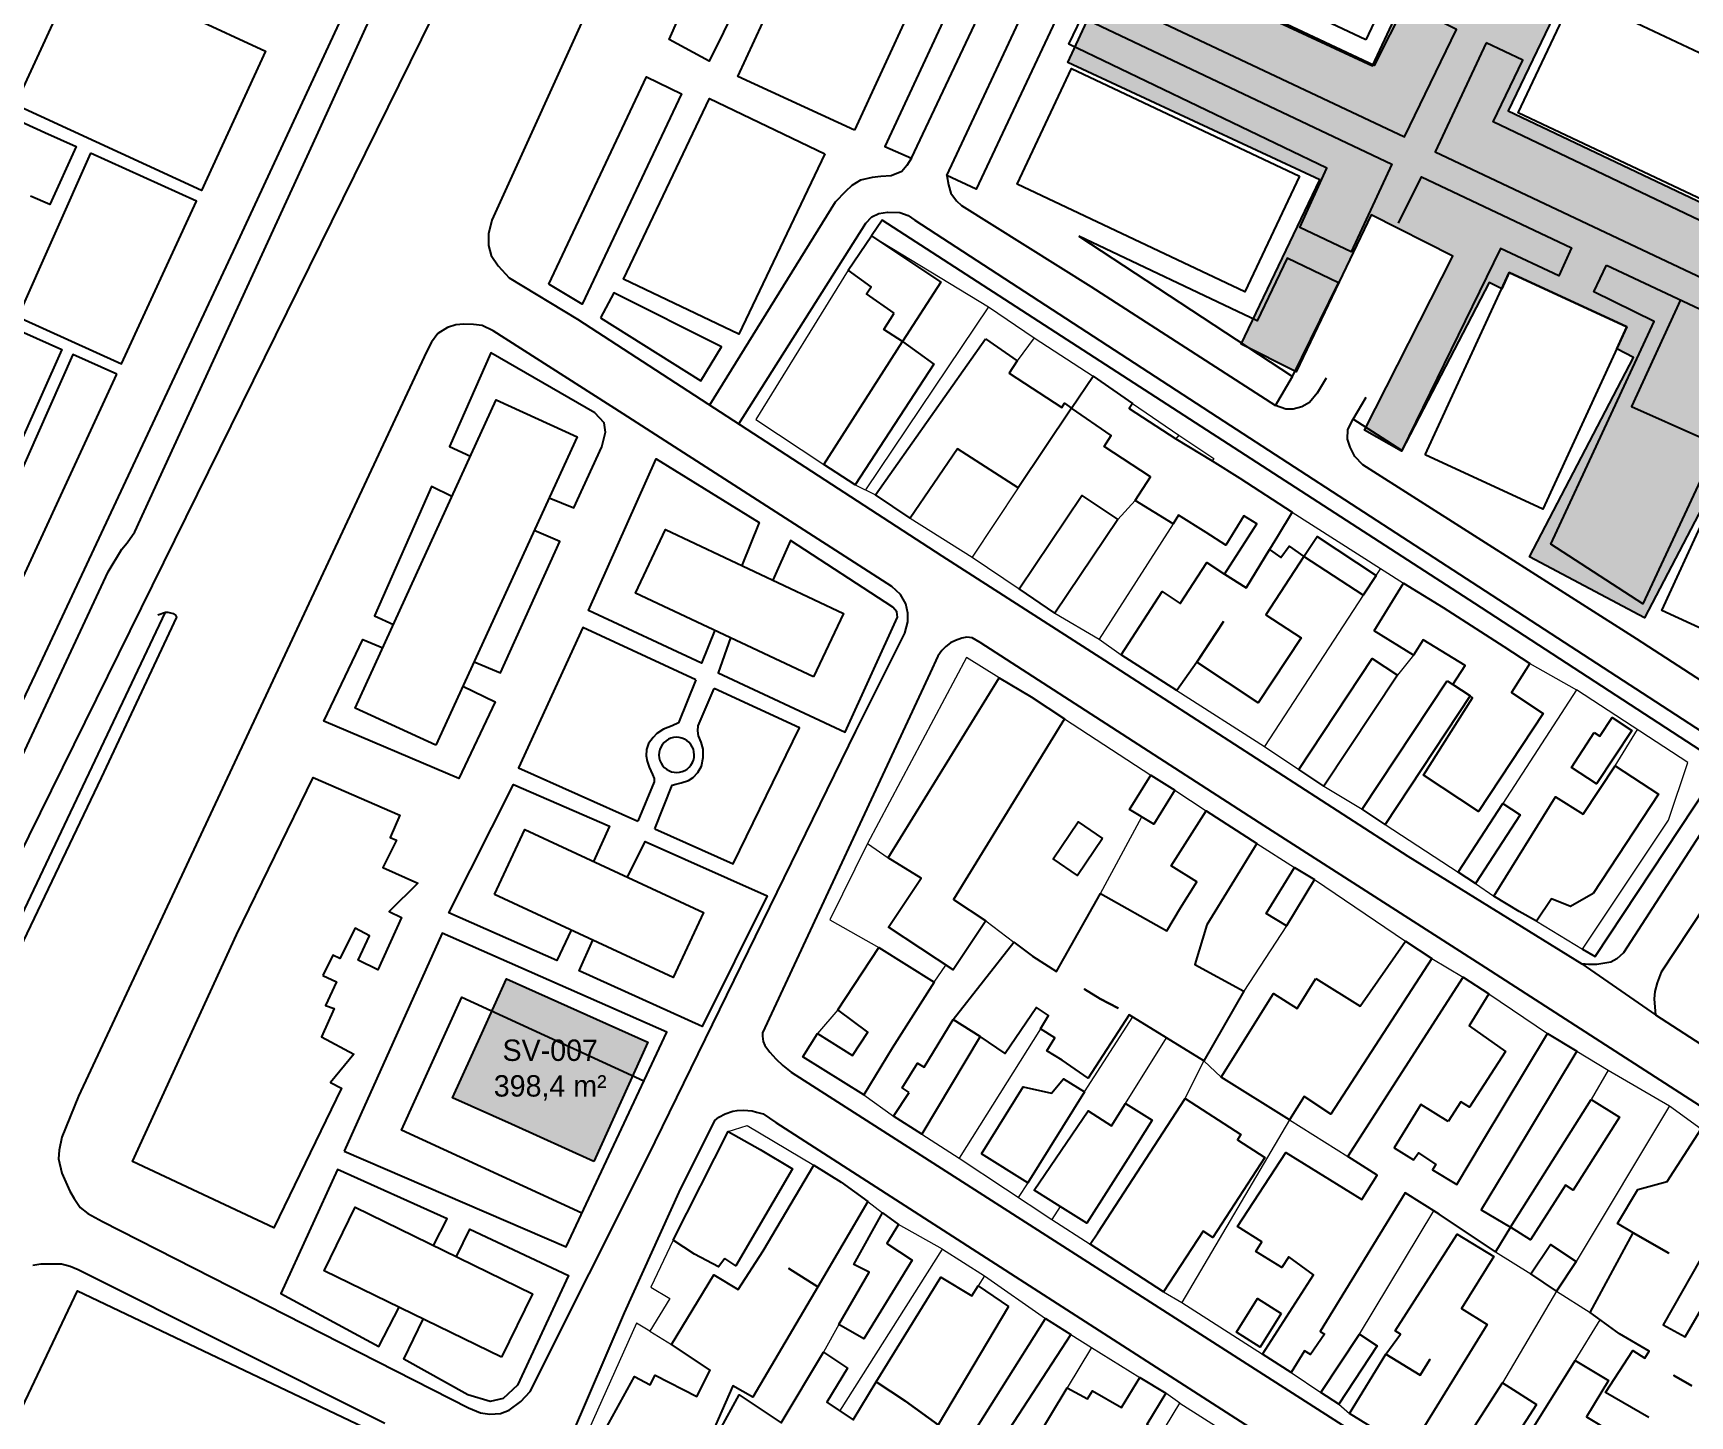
# Model space of a CAD drawing. Header units: metres. Extents: x -1319 to 2200, y -1209 to 1268.
# Drawn here: x -768.1 to -535.7, y 578.7 to 772.7 of the extents above; entities that cross this region are included whole.
import ezdxf

# ---------------------------------------------------------------- set-up
doc = ezdxf.new("R2010")
doc.units = ezdxf.units.M
for name, color, linetype, lineweight, true_color in [('CLADIRI_CONTUR', 7, 'Continuous', 25, 0x4b5962), ('LIMITA_STUDIU', 7, 'Continuous', 25, 0x354c40), ('PARCELE_CONTUR', 7, 'Continuous', 13, 0xb58c63), ('PAVAJ', 7, 'Continuous', 25, 0xd1d6d2), ('STRAZI', 7, 'Continuous', 25, 0xc4cccb), ('VERDE_PLIN', 7, 'Continuous', 25, 0x286847)]:
    doc.layers.add(name, color=color, linetype=linetype, lineweight=lineweight, true_color=true_color)
doc.layers.add('VERDE_CONTUR_CALCUL', color=82, linetype='Continuous', true_color=0x286847)
doc.layers.add('VERDE_SUPRAFETE', color=7, linetype='Continuous', true_color=0x1e372a)

msp = doc.modelspace()

# ---------------------------------------------------------------- hatches: boundary and pattern name
at = {"layer": 'VERDE_PLIN'}
h = msp.add_hatch(color=256, dxfattribs=at)
h.dxf.hatch_style = 1
h.paths.add_polyline_path([(-561.17, 761.78), (-553.07, 778.68), (-571.3, 787.13), (-580.2, 768.13), (-615.54, 784.57), (-622.94, 768.56), (-587.61, 752.12), (-598.62, 729.06), (-590.93, 725.19), (-580.39, 747.19), (-568.93, 741.39), (-581.33, 716.99), (-576.15, 714.04), (-563.84, 737.71), (-562.08, 736.81), (-561.01, 739.12), (-544.51, 731.5), (-545.93, 728.43), (-543.58, 727.22), (-558.19, 699.22), (-542.03, 690.7), (-527.42, 718.71), (-507.17, 708.23), (-521.78, 680.22), (-509.14, 669.26), (-494.45, 697.41), (-469.3, 684.51), (-454.33, 711.02), (-561.17, 761.78)])
h = msp.add_hatch(color=256, dxfattribs=at)
h.dxf.hatch_style = 1
h.paths.add_polyline_path([(-689.43, 614.43), (-681.87, 631.13), (-701.69, 640.04), (-705.16, 632.37), (-709.26, 623.34), (-701.01, 619.64), (-689.43, 614.43)])

# ---------------------------------------------------------------- linework, layer by layer
at = {"layer": 'CLADIRI_CONTUR'}
for points in [[(-581.12, 771.77), (-613.32, 786.96), (-605.45, 803.63), (-573.26, 788.44), (-581.12, 771.77)], [(-652.89, 759.08), (-669.22, 766.62), (-657.54, 791.91), (-641.21, 784.37), (-652.89, 759.08)], [(-551.86, 778.24), (-520.09, 763.25), (-527.99, 746.51), (-559.76, 761.51), (-551.86, 778.24)], [(-590.45, 752.63), (-598.1, 736.42), (-630.06, 751.51), (-622.41, 767.72), (-590.45, 752.63)], [(-657.02, 755.78), (-669.11, 730.47), (-685.29, 738.19), (-673.2, 763.51), (-657.02, 755.78)], [(-647.29, 733.42), (-651.21, 736.13), (-650.54, 737.09), (-653.78, 739.46), (-650.49, 744.27), (-640.76, 737.76), (-646.13, 729.43), (-648.76, 731.12), (-647.29, 733.42)], [(-572.83, 713.56), (-561.01, 739.12), (-544.51, 731.5), (-556.33, 705.93), (-572.83, 713.56)], [(-634.51, 729.81), (-630.04, 726.74), (-631.17, 724.98), (-623.79, 720.2), (-623.39, 720.77), (-622.45, 720.08), (-629.89, 708.92), (-638.41, 714.37), (-638.41, 714.37), (-645.06, 704.66), (-649.91, 707.91), (-634.51, 729.81)], [(-657.19, 712.19), (-646.13, 729.43), (-641.74, 726.28), (-652.8, 709.35), (-657.19, 712.19)], [(-600.96, 696.8), (-596.45, 703.88), (-598.24, 704.99), (-600.8, 700.89), (-603.53, 702.67), (-607.41, 705.06), (-608.15, 703.86), (-613.48, 707.15), (-611.34, 710.44), (-617.87, 714.7), (-616.87, 716.24), (-622.45, 720.08), (-619.38, 724.56), (-613.87, 720.76), (-614.35, 720.04), (-607.8, 715.78), (-602.71, 712.68), (-598.83, 710.28), (-591.48, 705.51), (-593.54, 702.1), (-594.65, 700.24), (-597.93, 694.87), (-600.96, 696.8)], [(-711.59, 672.81), (-722.94, 678.01), (-703.12, 721.28), (-691.77, 716.08), (-711.59, 672.81)], [(-510.85, 709.77), (-522.74, 683.94), (-539.61, 691.7), (-527.72, 717.53), (-510.85, 709.77)], [(-629.79, 694.73), (-620.98, 707.86), (-615.95, 704.49), (-624.75, 691.35), (-629.79, 694.73)], [(-658.62, 682.41), (-683.58, 694.16), (-679.4, 703.05), (-654.43, 691.3), (-658.62, 682.41)], [(-581.52, 693.84), (-589.82, 699.3), (-587.98, 702.09), (-579.69, 696.63), (-581.52, 693.84)], [(-597.93, 694.87), (-594.65, 700.24), (-593.04, 699.15), (-591.91, 700.71), (-589.82, 699.3), (-595.15, 691.08), (-590.23, 687.86), (-596.22, 678.77), (-604.85, 684.45), (-607.64, 680.46), (-615.45, 685.49), (-609.7, 694.36), (-607.17, 692.71), (-603.46, 698.43), (-600.96, 696.8), (-597.93, 694.87)], [(-579.98, 688.85), (-575.84, 695.56), (-570.29, 692.14), (-561.77, 686.67), (-561.77, 686.67), (-558.15, 684.28), (-560.69, 680.21), (-560.69, 680.21), (-556.25, 677.28), (-565.34, 663.53), (-573.04, 668.62), (-566.16, 679.45), (-566.16, 679.45), (-566.5, 679.72), (-568.93, 681.33), (-567.19, 683.98), (-573.09, 687.6), (-574.43, 685.43), (-579.98, 688.85)], [(-601.11, 690.14), (-601.86, 689), (-604.85, 684.45), (-601.11, 690.14)], [(-590.53, 669.4), (-580.23, 684.96), (-576.71, 682.63), (-587.01, 667.07), (-590.53, 669.4)], [(-632.58, 682.27), (-628.11, 679.6), (-623.41, 676.49), (-639, 651.16), (-634.47, 648.16), (-639.03, 641.28), (-648.08, 647.26), (-643.52, 654.15), (-648.15, 656.99), (-632.58, 682.27)], [(-569.74, 681.86), (-568.93, 681.33), (-566.5, 679.72), (-578.44, 661.7), (-581.67, 663.85), (-569.74, 681.86)], [(-549.11, 674.58), (-548.32, 674.06), (-546.59, 676.68), (-543.84, 674.87), (-548.76, 667.37), (-552.31, 669.7), (-549.11, 674.58)], [(-550.65, 663.15), (-546.17, 669.92), (-540.1, 665.92), (-549.27, 652.01), (-552.43, 650.17), (-555.09, 651.26), (-557.2, 648.11), (-559.65, 649.47), (-563.19, 651.63), (-554.52, 665.55), (-550.65, 663.15)], [(-727.44, 640.51), (-725.56, 639.6), (-727.06, 636.3), (-725.85, 635.86), (-727.64, 631.89), (-723.12, 629.46), (-726.4, 625.49), (-724.83, 624.72), (-734.31, 605.1), (-754.15, 614.4), (-739.58, 646.19), (-728.81, 668.3), (-716.67, 662.99), (-718.03, 659.87), (-717.13, 659.49), (-719.03, 655.65), (-714.15, 653.44), (-718.14, 649.48), (-716.43, 648.62), (-719.75, 641.32), (-722.5, 642.64), (-720.93, 646.06), (-722.9, 647.16), (-725.05, 642.87), (-726.07, 643.37), (-727.44, 640.51)], [(-607.93, 666.52), (-610.9, 661.72), (-614.27, 663.81), (-611.3, 668.6), (-607.93, 666.52)], [(-603.85, 628.55), (-614.32, 634.98), (-620.1, 626.1), (-623.74, 628.63), (-625.87, 629.94), (-624.75, 631.75), (-626.8, 633.02), (-625.65, 634.88), (-627.36, 636), (-631.75, 629.56), (-635.23, 631.94), (-639.01, 634.32), (-630.54, 645.16), (-627.89, 643.23), (-627.89, 643.23), (-624.55, 641.06), (-618.36, 651.99), (-609.04, 646.76), (-607.15, 650), (-604.86, 653.62), (-608.44, 655.9), (-603.56, 663.59), (-599.97, 661.31), (-596.43, 659.01), (-603.45, 647.6), (-605.14, 642.03), (-598.25, 638.32), (-603.85, 628.55)], [(-565.76, 653.41), (-568.19, 654.99), (-561.94, 664.61), (-559.51, 663.03), (-565.76, 653.41)], [(-703.37, 651.87), (-699.13, 660.99), (-674.05, 649.35), (-678.29, 640.23), (-703.37, 651.87)], [(-618.08, 659.72), (-621.6, 654.53), (-625.02, 656.86), (-621.5, 662.04), (-618.08, 659.72)], [(-588.34, 653.95), (-592.29, 647.49), (-595.1, 649.21), (-591.15, 655.67), (-588.34, 653.95)], [(-651.55, 623.75), (-660.11, 629.09), (-658.07, 632.37), (-653.13, 629.29), (-650.99, 632.56), (-655.23, 635.68), (-649.48, 644.45), (-641.68, 639.59), (-647.58, 630.33), (-651.55, 623.75)], [(-588.15, 640.09), (-581.92, 636.22), (-575.58, 645.3), (-571.89, 642.88), (-586.07, 621.03), (-589.8, 623.53), (-591.85, 620.27), (-601.43, 626.23), (-594.11, 637.98), (-590.76, 635.89), (-588.15, 640.09)], [(-569.58, 620.04), (-573.4, 622.43), (-573.4, 622.43), (-577.15, 616.34), (-574.44, 614.63), (-573.76, 615.64), (-571.33, 614.01), (-571.79, 613.25), (-568.38, 611.19), (-564.78, 617.2), (-555.65, 632.35), (-551.55, 629.88), (-560.67, 614.73), (-564.94, 607.65), (-560.86, 605.2), (-562.93, 601.76), (-570.84, 607), (-575.63, 610.03), (-575.63, 610.03), (-587.56, 590.56), (-586.96, 590.18), (-588.92, 587.35), (-589.76, 587.87), (-591.61, 584.83), (-595.63, 587.38), (-588.46, 598.53), (-588.46, 598.53), (-591.93, 601.03), (-592.91, 599.52), (-596.57, 601.8), (-595.71, 603.15), (-599.12, 605.31), (-592.36, 615.69), (-581.72, 609.06), (-579.53, 612.49), (-583.67, 615.1), (-567.49, 640.29), (-563.9, 637.94), (-566.66, 633.43), (-561.55, 629.85), (-566.58, 622.02), (-567.82, 622.8), (-569.58, 620.04)], [(-615.86, 635.93), (-615.86, 635.93), (-618.42, 637.24), (-620.62, 638.6), (-618.42, 637.24), (-618.42, 637.24), (-615.86, 635.93)], [(-645.19, 624.09), (-646.17, 624.74), (-644.01, 628.22), (-643.1, 627.66), (-639.01, 634.32), (-635.23, 631.94), (-643.44, 618.23), (-647.4, 620.77), (-645.19, 624.09)], [(-635.07, 615.47), (-629.2, 624.89), (-625.23, 623.98), (-623.56, 625.99), (-620.61, 624.17), (-628.56, 611.41), (-635.07, 615.47)], [(-619.79, 602.8), (-618.75, 604.4), (-606.48, 623.26), (-598.69, 618.2), (-599.16, 617.47), (-595.32, 614.98), (-602.61, 603.77), (-603.97, 604.65), (-609.52, 596.11), (-619.79, 602.8)], [(-549.52, 623.11), (-545.56, 620.61), (-552.03, 610.39), (-553.14, 611.09), (-558.02, 603.4), (-560.86, 605.2), (-549.52, 623.11)], [(-614.84, 622.56), (-611.11, 620.19), (-614.22, 615.29), (-620.28, 605.74), (-624.02, 608.11), (-627.69, 610.39), (-620.08, 621.52), (-616.84, 619.42), (-614.84, 622.56)], [(-671.06, 600.8), (-671.93, 599.62), (-675.3, 601.42), (-678.29, 603.39), (-670.6, 618.62), (-666.1, 616.08), (-661.59, 613.39), (-669.52, 599.79), (-671.06, 600.8)], [(-702.37, 586.95), (-727.27, 599.07), (-722.92, 607.99), (-698.03, 595.87), (-702.37, 586.95)], [(-646.71, 605.57), (-648.32, 602.9), (-644.76, 600.55), (-651.55, 589.55), (-655.08, 591.56), (-650.8, 598.9), (-652.96, 599.97), (-648.92, 607.2), (-646.71, 605.57)], [(-538.63, 601.56), (-538.63, 601.56), (-543.63, 604.42), (-538.63, 601.56)], [(-583.44, 579.07), (-578.31, 587.38), (-576.28, 590.2), (-577.04, 590.66), (-568.33, 604.23), (-563.18, 601.09), (-567.74, 593.8), (-567.74, 593.8), (-564.11, 591.56), (-575.02, 573.87), (-578.65, 576.11), (-583.44, 579.07)], [(-551.64, 600.38), (-554.38, 596.24), (-557.98, 598.63), (-555.24, 602.77), (-551.64, 600.38)], [(-662.1, 599.4), (-662.1, 599.4), (-658.03, 596.84), (-662.1, 599.4)], [(-631.25, 594.09), (-641.14, 577.47), (-645.74, 580.78), (-645.74, 580.78), (-649.83, 583.51), (-640.74, 598.19), (-636.42, 595.55), (-635.5, 596.99), (-631.25, 594.09)], [(-593, 593.09), (-595.95, 588.37), (-599.28, 590.45), (-596.33, 595.17), (-593, 593.09)], [(-582.05, 590.2), (-579.56, 588.56), (-584.94, 580.38), (-587.43, 582.02), (-582.05, 590.2)], [(-573.52, 584.42), (-572.16, 586.63), (-573.52, 584.42), (-578.31, 587.38), (-573.52, 584.42)], [(-558.69, 575.43), (-551.75, 586.48), (-547.08, 583.67), (-550.19, 578.59), (-546.52, 576.41), (-551.67, 567.87), (-555.72, 561.41), (-559.03, 563.37), (-555.11, 570.11), (-553.87, 572.58), (-558.69, 575.43)], [(-609.18, 581.89), (-611.88, 577.5), (-610.49, 576.65), (-620.07, 561.04), (-625.11, 564.14), (-620.89, 571.03), (-627.55, 575.12), (-623.03, 582.64), (-620.2, 581.1), (-619.5, 582.26), (-615.43, 579.91), (-612.84, 584.13), (-609.18, 581.89)], [(-557.22, 580.34), (-564.13, 569.6), (-565.73, 570.63), (-567.03, 568.6), (-570.17, 570.62), (-561.95, 583.38), (-557.22, 580.34)]]:
    msp.add_lwpolyline(points, close=True, dxfattribs=at)
for points in [[(-541.46, 578.51), (-547.51, 582.01), (-543.69, 587.92), (-541.98, 586.84), (-541.41, 587.82), (-545.54, 590.23), (-549.69, 593.25), (-543.63, 604.42), (-545.83, 605.69), (-542.98, 610.46), (-538.86, 611.6), (-538.86, 611.6), (-534.09, 618.97)], [(-688.35, 575.84), (-683.73, 584.25), (-681.53, 583.09), (-680.82, 584.45), (-674.98, 581.45), (-673.12, 585.12), (-678.54, 588.75), (-672.61, 598.49), (-669.17, 596.46), (-665.7, 601.86), (-658.56, 613.88), (-654.75, 611.5), (-651.02, 608.81), (-658.03, 596.84), (-667.12, 581.33), (-667.12, 581.33), (-669.94, 582.96), (-674.37, 572.83)], [(-532.82, 603.09), (-539.44, 591.5), (-536.34, 589.81), (-533.8, 594.17)], [(-644.47, 563.19), (-626.1, 592.39), (-622.5, 590.12), (-638.6, 565.46)], [(-671.8, 576.64), (-669.03, 581.67), (-663.16, 577.73), (-657.23, 587.66), (-653.86, 585.42), (-656.76, 580.65), (-653.07, 578.17), (-649.83, 583.51), (-645.74, 580.78), (-641.14, 577.47)], [(-535.41, 582.96), (-537.93, 584.39), (-535.41, 582.96)]]:
    msp.add_lwpolyline(points, dxfattribs=at)
at = {"layer": 'LIMITA_STUDIU'}
msp.add_lwpolyline([(197.57, 511.35), (34.44, 566.53), (-19.37, 600.16), (-55.59, 629.4), (-257.91, 859.14), (-453.25, 1082.68), (-489.48, 1124.85), (-513.6, 1162.56), (-539.99, 1185.85), (-566.96, 1203.51), (-566.96, 1203.51), (-579, 1158.49), (-585.2, 1092.51), (-596.07, 1038.57), (-685.33, 829.39), (-781.32, 634.57), (-999.42, 184.65), (-1056.34, 69.26), (-1151.04, -101.24), (-1199.93, -172.65)], dxfattribs=at)
at = {"layer": 'PARCELE_CONTUR'}
for points in [[(-650.49, 744.27), (-634.07, 734.32), (-651.35, 708.63)], [(-653.78, 739.46), (-666.7, 718.48), (-657.19, 712.19)], [(-634.07, 734.32), (-627.66, 729.95), (-630.04, 726.74)], [(-627.66, 729.95), (-619.38, 724.56)], [(-613.87, 720.76), (-607.38, 716.3), (-607.8, 715.78)], [(-607.38, 716.3), (-602.47, 713.02), (-602.71, 712.68)], [(-652.8, 709.35), (-649.91, 707.91)], [(-629.89, 708.92), (-636.36, 699.2), (-629.79, 694.73)], [(-613.48, 707.15), (-615.95, 704.49)], [(-645.06, 704.66), (-636.36, 699.2)], [(-591.48, 705.51), (-575.84, 695.56)], [(-608.15, 703.86), (-618.54, 687.7), (-615.45, 685.49)], [(-579.69, 696.63), (-579.03, 697.59)], [(-581.52, 693.84), (-595.34, 672.62), (-590.53, 669.4)], [(-624.75, 691.35), (-618.54, 687.7)], [(-632.58, 682.27), (-637.14, 685.11), (-651.07, 659.03), (-648.15, 656.99)], [(-574.43, 685.43), (-576.71, 682.63)], [(-558.15, 684.28), (-551.58, 680.57)], [(-607.64, 680.46), (-595.34, 672.62)], [(-557.2, 648.11), (-550.73, 644.22), (-538.68, 662.28), (-535.95, 670.4), (-551.58, 680.57), (-561.94, 664.61)], [(-623.41, 676.49), (-611.3, 668.6)], [(-546.17, 669.92), (-543.01, 674.99)], [(-587.01, 667.07), (-581.67, 663.85)], [(-607.93, 666.52), (-603.56, 663.59)], [(-618.36, 651.99), (-612.58, 662.76)], [(-578.44, 661.7), (-568.19, 654.99)], [(-651.07, 659.03), (-656.31, 648.3), (-649.48, 644.45)], [(-596.43, 659.01), (-591.15, 655.67)], [(-588.34, 653.95), (-575.58, 645.3)], [(-565.76, 653.41), (-563.19, 651.63)], [(-634.47, 648.16), (-630.54, 645.16)], [(-592.29, 647.49), (-598.25, 638.32)], [(-641.68, 639.59), (-640.06, 641.96)], [(-571.89, 642.88), (-567.49, 640.29)], [(-563.9, 637.94), (-555.65, 632.35)], [(-655.23, 635.68), (-658.07, 632.37)], [(-620.61, 624.17), (-613.84, 634.69)], [(-626.8, 633.02), (-638.18, 614.86), (-625.2, 606.26)], [(-614.84, 622.56), (-609.09, 631.76)], [(-551.55, 629.88), (-547.15, 627.23), (-549.52, 623.11)], [(-606.48, 623.26), (-603.85, 628.55)], [(-603.85, 628.55), (-601.43, 626.23)], [(-547.15, 627.23), (-538.55, 622.24), (-551.64, 600.38)], [(-651.55, 623.75), (-647.4, 620.77)], [(-538.55, 622.24), (-534.09, 618.97)], [(-670.6, 618.62), (-667.91, 619.46), (-658.56, 613.88)], [(-643.44, 618.23), (-638.18, 614.86)], [(-591.85, 620.27), (-606.97, 594.65), (-595.63, 587.38)], [(-591.85, 620.27), (-583.67, 615.1)], [(-628.56, 611.41), (-629.89, 609.36)], [(-651.02, 608.81), (-648.92, 607.2)], [(-624.02, 608.11), (-625.2, 606.26), (-619.79, 602.8)], [(-582.05, 590.2), (-571.58, 607.47)], [(-654.92, 579.41), (-640.52, 602.13), (-646.71, 605.57)], [(-678.29, 603.39), (-681.46, 596.77), (-678.76, 595.2), (-681.56, 590.63), (-678.54, 588.75)], [(-640.52, 602.13), (-634.65, 598.37), (-635.5, 596.99)], [(-562.93, 601.76), (-557.98, 598.63)], [(-634.65, 598.37), (-626.1, 592.39)], [(-609.52, 596.11), (-606.97, 594.65)], [(-554.38, 596.24), (-561.95, 583.38)], [(-554.38, 596.24), (-549.69, 593.25)], [(-681.56, 590.63), (-683.47, 591.72), (-691.37, 574.11), (-681.64, 568.23)], [(-655.08, 591.56), (-657.23, 587.66)], [(-551.75, 586.48), (-548.26, 592.21)], [(-622.5, 590.12), (-619.64, 588.34), (-623.03, 582.64)], [(-619.64, 588.34), (-612.84, 584.13)], [(-591.61, 584.83), (-587.43, 582.02)], [(-629.32, 551.11), (-626.43, 548.76), (-607.25, 580.49), (-609.18, 581.89)], [(-607.25, 580.49), (-600.83, 576.46), (-602.18, 574.44)], [(-584.94, 580.38), (-583.44, 579.07)]]:
    msp.add_lwpolyline(points, dxfattribs=at)
at = {"layer": 'PAVAJ'}
for points in [[(-621.15, 1007.32), (-638.44, 965.48), (-664.75, 907.41), (-703.14, 821.64), (-739.69, 742.83), (-767.83, 682.78), (-809.23, 595.64)], [(-661.26, 793.15), (-673.24, 768.77), (-678.87, 771.8), (-668.03, 796.34), (-661.26, 793.15)], [(-560.45, 789.97), (-509.27, 765.6), (-451.29, 738.54), (-443.06, 734.26), (-441.38, 733.42), (-440.37, 732.45), (-439.95, 731.49), (-439.65, 730.48), (-439.65, 729.55), (-452.43, 705.9), (-481.25, 656.07), (-482.72, 654.47), (-483.81, 653.76), (-485.28, 653.17), (-487.38, 652.88), (-489.15, 652.96), (-491.37, 654.14), (-543.18, 687.75), (-581.58, 712.12), (-582.67, 713.29), (-583.34, 714.6), (-583.72, 715.73), (-583.68, 717.12), (-582.9, 718.55)], [(-619.23, 778.71), (-575.7, 758.14), (-568.43, 773.23), (-575.61, 776.76), (-579.96, 768.16), (-616.12, 785.2), (-619.23, 778.71)], [(-746.02, 775.03), (-735.49, 770.17), (-744.49, 750.63), (-770.58, 762.64), (-762.02, 781.25), (-756.79, 778.84)], [(-636.69, 782.47), (-648.63, 756.8), (-644.89, 755.16), (-632.79, 780.75), (-636.69, 782.47)], [(-623.93, 776.08), (-635.78, 750.82), (-639.9, 752.75), (-628.09, 778.03), (-623.93, 776.08)], [(-620.99, 774.92), (-577.5, 754.33), (-583.21, 742.04), (-590.4, 745.42), (-586.6, 753.78), (-622.8, 771.14), (-620.99, 774.92)], [(-564.25, 771.36), (-571.39, 756.06), (-532.11, 737.49), (-529.08, 743.92), (-563.28, 760.27), (-559.12, 768.92), (-564.25, 771.36)], [(-695.73, 737.49), (-682.06, 766.59), (-677.14, 764.17), (-691.09, 734.66), (-695.73, 737.49)], [(-773.12, 761.79), (-766.44, 758.76), (-762.06, 756.78), (-765.75, 748.65), (-768.48, 749.82)], [(-760.07, 755.87), (-770.23, 732.92), (-755.69, 726.29), (-745.18, 749.12), (-760.07, 755.87)], [(-644.89, 755.16), (-645.51, 754.11), (-646.22, 753.27), (-647.73, 752.68), (-649.2, 752.6), (-650.38, 752.47), (-652.02, 752.09), (-653.24, 751.34), (-654.12, 750.5), (-655.59, 748.98), (-673.21, 720.53)], [(-639.9, 752.75), (-639.69, 751.44), (-639.35, 750.27), (-638.55, 749.17), (-637.88, 748.54), (-619.73, 737.16), (-593.81, 720.48), (-591.43, 724.54)], [(-576.56, 746.04), (-573.32, 752.54), (-552.27, 742.58), (-554.08, 738.67), (-562.23, 742.49), (-576.1, 714.13), (-582.9, 718.55), (-581.07, 721.62)], [(-669.11, 717.87), (-651.28, 746.02), (-650.44, 746.95), (-649.48, 747.41), (-648.26, 747.58), (-646.53, 747.54), (-645.32, 747.12), (-644.39, 746.48), (-601.07, 718.25), (-565.32, 695.06), (-530.36, 672.33), (-529.54, 671.49), (-529.23, 670.96), (-529.1, 670.19), (-529.1, 669.09), (-529.44, 667.81), (-530.24, 666.45), (-544.98, 643.7), (-545.95, 642.83), (-546.75, 642.39), (-548.75, 642.06), (-549.92, 642.04), (-550.83, 642.14)], [(-550.73, 644.22), (-548.96, 643.16), (-531.14, 670.09), (-565.85, 692.69), (-649, 746.47), (-650.49, 744.27)], [(-621.39, 744.21), (-591.43, 724.54), (-584.96, 737.65), (-592.19, 741.12), (-596.39, 732.36), (-621.39, 744.21)], [(-547.38, 740.14), (-516.71, 725.77), (-520.62, 717.07), (-528.98, 721.11), (-542.3, 692.66), (-555.19, 701.02), (-540.7, 732.24), (-549.17, 736.4), (-547.38, 740.14)], [(-777.13, 707.69), (-773.91, 706.18), (-781.78, 688.48), (-800.89, 696.6), (-783.66, 737.06), (-764.07, 728.31), (-772.61, 709.1), (-775.84, 710.53)], [(-688.49, 732.77), (-674.45, 723.94), (-671.51, 728.69), (-686.64, 736.25), (-688.49, 732.77)], [(-536.99, 735.28), (-543.87, 720.32), (-534, 715.91), (-527.14, 730.66)], [(-756.35, 724.86), (-762.52, 727.61), (-780.21, 687.81), (-774.59, 685.43), (-756.35, 724.86)], [(-695.71, 707.49), (-692.26, 706.11), (-688.31, 714.68), (-687.8, 716.7), (-687.97, 718.05), (-689.32, 719.43), (-703.9, 727.84), (-709.67, 714.71), (-706.75, 713.36)], [(-586.71, 724.3), (-587.97, 722.2), (-589.02, 720.9), (-590.11, 720.27), (-591.33, 719.97), (-592.38, 719.97), (-593.81, 720.48)], [(-672.46, 688.93), (-674.32, 684.32), (-690.2, 691.72), (-680.7, 712.98), (-666.25, 704.07), (-668.66, 698)], [(-709.34, 707.71), (-712.19, 709.1), (-720.2, 690.97), (-717.56, 689.75)], [(-706.23, 684.51), (-702.55, 682.96), (-694.23, 701.37), (-697.79, 702.95)], [(-670.26, 687.89), (-672.01, 682.98), (-654.19, 674.62), (-646.84, 690.79), (-646.92, 691.51), (-647.51, 692.18), (-661.84, 701.51), (-664.31, 695.95)], [(-675.12, 681.97), (-690.99, 689.31), (-700.02, 669.65), (-683.25, 662.14)], [(-707.8, 681.09), (-703.27, 678.89), (-708.39, 668.13), (-727.3, 676.16), (-721.84, 687.63), (-719.06, 686.48)], [(-675.12, 681.97), (-677.55, 675.95), (-678.45, 675.55), (-679.67, 675.05), (-680.59, 674.44), (-681.12, 673.89), (-681.75, 673.07), (-682.04, 672.21), (-682.1, 671.33), (-681.98, 670.59), (-681.66, 669.71), (-681.2, 668.72), (-680.99, 668.13), (-680.99, 667.65), (-683.25, 662.14)], [(-680.88, 661.08), (-678.43, 667.19), (-677.92, 667.36), (-677.19, 667.53), (-676.16, 667.86), (-675.51, 668.28), (-674.84, 669), (-674.33, 669.88), (-674.1, 671.1), (-674.12, 672.25), (-674.39, 673.24), (-674.75, 674.14), (-674.86, 674.81), (-674.81, 675.51), (-672.55, 680.78)], [(-680.88, 661.08), (-669.9, 656.16), (-660.57, 675.23), (-672.55, 680.78)], [(-676.4, 673.47), (-676.73, 673.67), (-677.09, 673.81), (-677.47, 673.9), (-677.86, 673.92), (-678.24, 673.89), (-678.62, 673.79), (-678.97, 673.64), (-679.3, 673.44), (-679.59, 673.18), (-679.84, 672.88), (-680.04, 672.55), (-680.19, 672.19), (-680.27, 671.81), (-680.3, 671.42), (-680.26, 671.04), (-680.17, 670.66), (-680.01, 670.31), (-679.81, 669.98), (-679.55, 669.69), (-679.25, 669.44), (-678.92, 669.24), (-678.56, 669.09), (-678.18, 669.01), (-677.8, 668.98), (-677.41, 669.02), (-677.03, 669.11), (-676.68, 669.27), (-676.35, 669.47), (-676.06, 669.73), (-675.81, 670.03), (-675.61, 670.36), (-675.47, 670.72), (-675.38, 671.1), (-675.35, 671.48), (-675.39, 671.87), (-675.48, 672.25), (-675.64, 672.6), (-675.84, 672.93), (-676.1, 673.22), (-676.4, 673.47)], [(-692.6, 646.87), (-694.61, 642.6), (-709.78, 649.28), (-700.72, 667.31), (-687.22, 661.43), (-689.47, 656.51)], [(-525.43, 662.54), (-539.69, 640.96), (-540.28, 639.47), (-540.6, 638.27), (-540.68, 637.22), (-540.62, 636.05), (-540.51, 634.97)], [(-684.7, 654.29), (-682.26, 659.28), (-665.12, 651.68), (-674.23, 633.34), (-691.48, 641.15), (-689.58, 645.47)], [(-724.46, 615.87), (-693.33, 602.42), (-679.22, 632.56), (-710.7, 646.46), (-724.46, 615.87)], [(-691.11, 607.16), (-716.44, 618.8), (-707.95, 637.45), (-682.42, 625.72)], [(-711.93, 602.64), (-710.01, 606.38), (-725.39, 613.31), (-733.37, 595.88), (-719.59, 588.44), (-716.77, 593.96)], [(-708.7, 601.07), (-706.82, 604.91), (-692.99, 598.4), (-700.14, 583.02), (-702.15, 581.17), (-704, 580.75), (-707.11, 581.68), (-716.1, 586.68), (-713.37, 592.3)], [(-769.32, 552.81), (-781.74, 554.47), (-761.87, 596.27), (-721.78, 577.2), (-720.44, 575.81), (-719.68, 572.24), (-719.98, 569.21), (-728.09, 551.53), (-729.51, 550.05), (-731.57, 549.42), (-745.18, 551.05), (-744.61, 555.63)]]:
    msp.add_lwpolyline(points, dxfattribs=at)
at = {"layer": 'STRAZI'}
for points in [[(-788.45, 631.08), (-757.58, 697.14), (-755.66, 700.29), (-754.89, 701.21), (-753.85, 702.75), (-728.34, 758.24), (-680.81, 862.76), (-649.95, 930.23), (-637.49, 957.49), (-627.04, 980.62), (-614.41, 1012.29), (-605.57, 1035.62), (-598.21, 1058.64), (-595.02, 1071), (-592.88, 1080.38), (-591.21, 1088.31), (-590.87, 1090.18), (-590.69, 1091.39)], [(-540.51, 634.97), (-513.62, 617.6), (-474.97, 592.85), (-473.96, 592.6), (-472.03, 592.77), (-469.21, 593.65), (-467.66, 594.83), (-466.23, 596.34), (-454.51, 616.64), (-436.23, 648.44), (-409.47, 694.82), (-387.49, 732.3), (-345.4, 805.45), (-332.04, 828.6), (-331.55, 829.63), (-331.43, 830.43), (-331.55, 831.33), (-332.14, 832.21), (-369.64, 875.53), (-402.62, 912.97), (-411.32, 922.97)], [(-653.81, 855.66), (-661.08, 840.36), (-703.75, 746.48), (-704.21, 744.55), (-704.21, 742.91), (-703.83, 741.52), (-702.87, 740.05), (-701.31, 738.37), (-691.72, 732.56)], [(-691.72, 732.56), (-640.63, 699.37), (-617.82, 684.74), (-575.26, 657.22), (-550.83, 642.14), (-540.51, 634.97)], [(-758.35, 606.01), (-707, 579.87), (-705.32, 579.16), (-704.02, 578.95), (-702.55, 579.08), (-701.33, 579.54), (-699.69, 580.76), (-698.39, 582.14), (-681.8, 615.17), (-652.68, 674.79), (-645.79, 688.53), (-645.41, 690.12), (-645.41, 691.34), (-645.66, 692.64), (-646.42, 693.95), (-647.64, 695.08), (-685.33, 719.28), (-703.56, 730.92), (-705.11, 731.67), (-706.33, 731.84), (-707.68, 731.88), (-708.81, 731.76), (-709.99, 731.42), (-711.33, 730.58), (-712.21, 729.36), (-712.89, 727.98), (-761.71, 623.57), (-764.06, 617.81), (-764.44, 616.01), (-764.52, 614.79), (-764.06, 612.77), (-762.93, 610.25), (-762.34, 609.2), (-761.5, 607.98), (-760.41, 607.1), (-758.35, 606.01)], [(-749.52, 691.45), (-749.18, 691.45), (-748.44, 691.29), (-748.12, 691.07), (-747.97, 690.79), (-758.56, 668.25), (-779.93, 623.56), (-780.32, 624.03), (-780.68, 624.62), (-780.83, 625.13), (-780.9, 625.41), (-749.52, 691.45)], [(-750.58, 691.12), (-749.52, 691.45)], [(-495.81, 597.44), (-564.29, 641.6), (-596.06, 661.94), (-635.26, 687.23), (-636.35, 687.86), (-637.13, 687.95), (-637.82, 687.84), (-638.68, 687.52), (-639.42, 687.15), (-640.07, 686.66), (-640.63, 686.08), (-641.16, 685.28), (-642.25, 682.95), (-665.76, 632.46), (-665.78, 631.98), (-665.68, 631.25), (-665.44, 630.68), (-664.75, 629.73), (-663.89, 628.79), (-662.94, 627.86), (-661.75, 626.94)], [(-661.75, 626.94), (-568.6, 567.32), (-511.75, 530.85)], [(-692.56, 575.87), (-685.13, 593.18), (-677.48, 610.11), (-672.48, 620.15), (-671.91, 620.62), (-671.01, 621.1), (-669.96, 621.46), (-669.35, 621.56), (-668.45, 621.6), (-667.25, 621.52), (-666.6, 621.35), (-665.7, 621.08), (-663.93, 619.9)], [(-663.93, 619.9), (-628.39, 597), (-596.79, 576.71), (-566.25, 556.92), (-526.08, 531.25)], [(-718.78, 577.68), (-761.8, 599.23), (-762.9, 599.7), (-764.11, 599.99), (-765.48, 600.03), (-767.01, 599.99), (-768.15, 599.82)]]:
    msp.add_lwpolyline(points, dxfattribs=at)
at = {"layer": 'VERDE_CONTUR_CALCUL'}
for points in [[(-527.42, 718.71), (-542.03, 690.7), (-558.19, 699.22), (-543.58, 727.22), (-545.93, 728.43), (-544.51, 731.5), (-561.01, 739.12), (-562.08, 736.81), (-563.84, 737.71), (-576.15, 714.04), (-581.33, 716.99), (-568.93, 741.39), (-580.39, 747.19), (-590.93, 725.19), (-598.62, 729.06), (-587.61, 752.12), (-622.94, 768.56), (-615.54, 784.57), (-580.2, 768.13), (-571.3, 787.13)], [(-553.07, 778.68), (-561.17, 761.78), (-561.17, 761.78), (-454.33, 711.02)]]:
    msp.add_lwpolyline(points, dxfattribs=at)
msp.add_lwpolyline([(-689.43, 614.43), (-701.01, 619.64), (-709.26, 623.34), (-705.16, 632.37), (-701.69, 640.04), (-681.87, 631.13), (-689.43, 614.43)], close=True, dxfattribs=at)

# ---------------------------------------------------------------- texts
at = {"layer": 'VERDE_SUPRAFETE', "insert": (-695.56, 627.24), "char_height": 3, "width": 36, "attachment_point": 5}
msp.add_mtext('SV-007\\P398,4 m²', dxfattribs=at)

doc.saveas('drawing.dxf')
